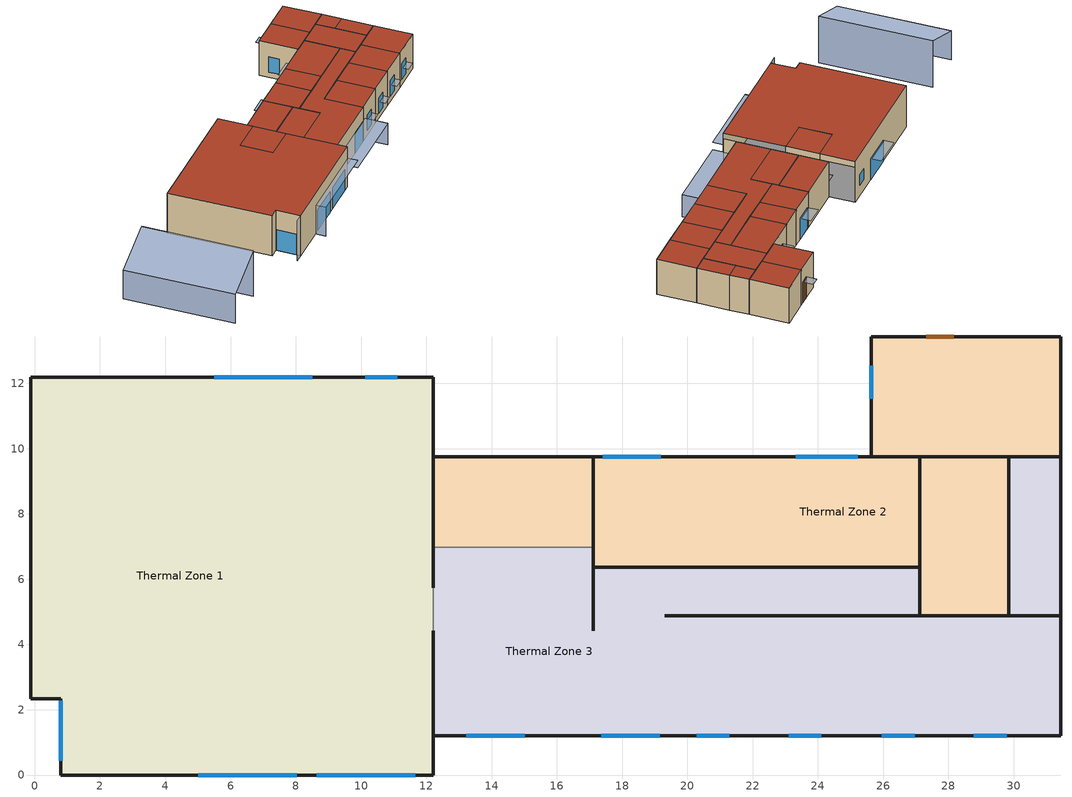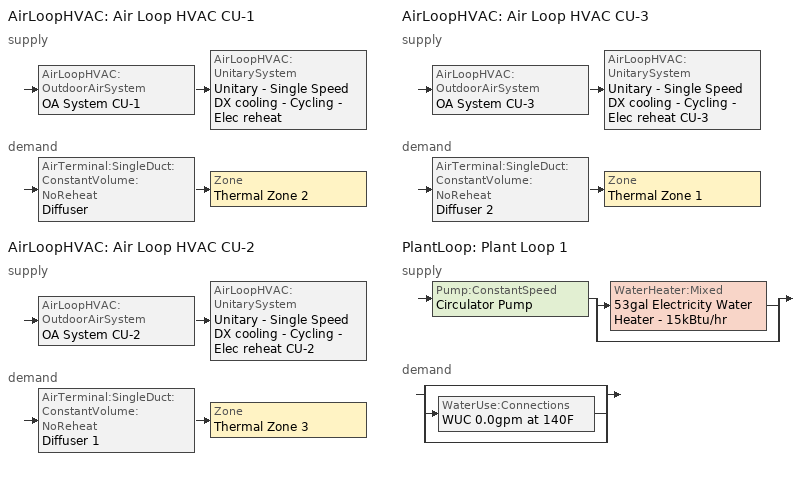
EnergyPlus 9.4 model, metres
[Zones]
Thermal Zone 1
 floor ground (Typical Insulated Carpeted 8in Slab Floor): 12.22,8.91 12.22,5.75 9.06,5.75 9.06,8.91 z0; 12.22,12.19 12.22,8.91 9.05,8.91 9.05,5.75 12.22,5.75 12.22,0 0.79,0 0.79,2.34 -0.12,2.34 -0.12,12.19 z0
 wall outside (Typical Insulated Exterior Mass Wall): 12.22,12.19 -0.12,12.19 -0.12,2.34 0.79,2.34 0.79,0 12.22,0 z0:4.27; 12.22,8.91 12.22,12.19 z3.66:4.27; 12.22,0 12.22,4.42 z0:3.66
 wall outside (Interior Wall): 12.22,5.75 12.22,6.98 12.22,8.91 12.22,9.75 z0:3.66; 12.22,5.75 12.22,8.91 z3.66:4.27
 wall to Thermal Zone 3 (Interior Wall): 12.22,4.42 12.22,5.75 z0:3.66
 window (Exterior Window Alumni Center): 8.5,12.19 5.51,12.19 / 5,0 8.03,0 / 8.65,0 11.67,0 / 0.79,2.27 0.79,0.43 z0:2.18; 11.1,12.19 10.13,12.19 z1.09:2.18
 roof outside (Typical IEAD Roof - Highly Reflective R-25.64 79): 12.22,0 12.22,5.75 9.05,5.75 9.05,8.91 12.22,8.91 12.22,12.19 -0.12,12.19 -0.12,2.34 0.79,2.34 0.79,0 z4.27; 12.22,5.75 12.22,8.91 9.06,8.91 9.06,5.75 z4.27
Thermal Zone 2
 floor ground (Typical Insulated Carpeted 8in Slab Floor): 28.47,13.42 28.47,9.75 25.63,9.75 25.63,13.42 z0; 31.45,13.42 31.45,9.75 28.47,9.75 28.47,13.42 z0; 17.12,9.75 17.12,6.98 12.22,6.98 12.22,9.75 z0; 20.1,9.75 20.1,6.37 17.12,6.37 17.12,9.75 z0; 22.44,9.75 22.44,6.37 20.1,6.37 20.1,9.75 z0; 27.13,9.75 27.13,6.37 22.44,6.37 22.44,9.75 z0; 29.86,9.75 29.86,4.88 27.13,4.88 27.13,9.75 z0
 wall outside (Typical Insulated Exterior Mass Wall): 17.12,6.98 17.12,9.75 12.22,9.75 12.22,6.98 / 28.47,13.42 25.63,13.42 25.63,9.75 28.47,9.75 31.45,9.75 31.45,13.42 28.47,13.42 / 17.12,6.37 20.1,6.37 22.44,6.37 27.13,6.37 27.13,9.75 22.44,9.75 20.1,9.75 17.12,9.75 17.12,6.37 / 29.86,9.75 27.13,9.75 27.13,4.88 29.86,4.88 29.86,9.75 z0:3.66
 wall to Thermal Zone 3 (Interior Wall): 12.22,6.98 17.12,6.98 z0:3.66
 window (Exterior Window Alumni Center): 25.63,12.54 25.63,11.53 z0.56:2.18; 19.18,9.75 17.41,9.75 / 25.23,9.75 23.32,9.75 z0:2.18
 door (Typical Insulated Metal Door R-1.43 100): 28.17,13.42 27.32,13.42 z0:2.18
 roof outside (Typical IEAD Roof - Highly Reflective R-25.64 79): 28.47,9.75 28.47,13.42 25.63,13.42 25.63,9.75 z3.66; 31.45,9.75 31.45,13.42 28.47,13.42 28.47,9.75 z3.66; 17.12,6.98 17.12,9.75 12.22,9.75 12.22,6.98 z3.66; 20.1,6.37 20.1,9.75 17.12,9.75 17.12,6.37 z3.66; 22.44,6.37 22.44,9.75 20.1,9.75 20.1,6.37 z3.66; 27.13,6.37 27.13,9.75 22.44,9.75 22.44,6.37 z3.66; 29.86,4.88 29.86,9.75 27.13,9.75 27.13,4.88 z3.66
Thermal Zone 3
 floor ground (Typical Insulated Carpeted 8in Slab Floor): 17.12,6.98 17.12,4.42 12.22,4.42 12.22,6.98 z0; 27.13,6.37 27.13,4.88 19.31,4.88 19.31,1.21 12.22,1.21 12.22,4.42 17.12,4.42 17.12,6.37 z0; 22.33,4.88 22.33,1.21 19.31,1.21 19.31,4.88 z0; 25.27,4.88 25.27,1.21 22.33,1.21 22.33,4.88 z0; 28.27,4.88 28.27,1.21 25.27,1.21 25.27,4.88 z0; 31.45,4.88 31.45,1.21 28.27,1.21 28.27,4.88 z0; 31.45,7.89 31.45,4.88 29.86,4.88 29.86,7.89 z0; 31.45,9.75 31.45,7.89 29.86,7.89 29.86,9.75 z0
 wall outside (Typical Insulated Exterior Mass Wall): 12.22,4.42 12.22,1.21 19.31,1.21 22.33,1.21 25.27,1.21 28.27,1.21 31.45,1.21 31.45,4.88 28.27,4.88 25.27,4.88 22.33,4.88 19.31,4.88 27.13,4.88 27.13,6.37 17.12,6.37 17.12,4.42 / 29.86,4.88 31.45,4.88 31.45,7.89 31.45,9.75 29.86,9.75 29.86,7.89 29.86,4.88 z0:3.66
 wall adiabatic (Interior Wall): 17.12,4.42 17.12,6.98 z0:3.66
 window (Exterior Window Alumni Center): 17.37,1.21 19.15,1.21 / 13.23,1.21 15.01,1.21 z0:2.18; 20.28,1.21 21.29,1.21 / 23.1,1.21 24.11,1.21 / 25.97,1.21 26.98,1.21 z0.56:2.18; 28.79,1.21 29.8,1.21 z0.55:2.18
 roof outside (Typical IEAD Roof - Highly Reflective R-25.64 79): 17.12,4.42 17.12,6.98 12.22,6.98 12.22,4.42 z3.66; 19.31,1.21 19.31,4.88 27.13,4.88 27.13,6.37 17.12,6.37 17.12,4.42 12.22,4.42 12.22,1.21 z3.66; 22.33,1.21 22.33,4.88 19.31,4.88 19.31,1.21 z3.66; 25.27,1.21 25.27,4.88 22.33,4.88 22.33,1.21 z3.66; 28.27,1.21 28.27,4.88 25.27,4.88 25.27,1.21 z3.66; 31.45,1.21 31.45,4.88 28.27,4.88 28.27,1.21 z3.66; 31.45,4.88 31.45,7.89 29.86,7.89 29.86,4.88 z3.66; 31.45,7.89 31.45,9.75 29.86,9.75 29.86,7.89 z3.66
shading: -6.57,1.64 -6.57,12.16 z0:4.86; -11.05,12.16 -11.05,1.64 z0:3.05; 4.41,0 4.41,-0.98 z0:3.06; 19.61,-0.98 19.61,1.21 z0:2.3; -0.04,0 0.79,0 / 0.79,0 0.79,0.21 z0:4.27; -6.57,12.16,4.86 -11.05,12.16,3.05 -11.05,1.64,3.05 -6.57,1.64,4.86; 12.22,-0.98 12.22,0 4.41,0 4.41,-0.98 z3.06; 26.98,0.6 26.98,1.21 25.97,1.21 25.97,0.6 z1.78; 29.8,0.6 29.8,1.21 28.79,1.21 28.79,0.6 z1.78; 19.61,-0.98 19.61,1.21 12.22,1.21 12.22,-0.98 z2.3; 19.18,9.75 19.18,10.73 17.41,10.73 17.41,9.75 z2.18; 25.23,9.75 25.23,10.73 23.32,10.73 23.32,9.75 z2.18; 28.17,13.42 28.17,14.4 27.32,14.4 27.32,13.42 z2.18; 8.5,12.19 8.5,13.17 5.51,13.17 5.51,12.19 z2.18; 21.29,0.6 21.29,1.21 20.28,1.21 20.28,0.6 z1.78; 24.11,0.6 24.11,1.21 23.1,1.21 23.1,0.6 z1.78
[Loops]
AirLoopHVAC 'Air Loop HVAC CU-1'
 supply: AirLoopHVAC:OutdoorAirSystem 'OA System CU-1' > AirLoopHVAC:UnitarySystem 'Unitary - Single Speed DX cooling - Cycling - Elec reheat'
 demand: AirTerminal:SingleDuct:ConstantVolume:NoReheat 'Diffuser' > Zone 'Thermal Zone 2'
AirLoopHVAC 'Air Loop HVAC CU-2'
 supply: AirLoopHVAC:OutdoorAirSystem 'OA System CU-2' > AirLoopHVAC:UnitarySystem 'Unitary - Single Speed DX cooling - Cycling - Elec reheat CU-2'
 demand: AirTerminal:SingleDuct:ConstantVolume:NoReheat 'Diffuser 1' > Zone 'Thermal Zone 3'
AirLoopHVAC 'Air Loop HVAC CU-3'
 supply: AirLoopHVAC:OutdoorAirSystem 'OA System CU-3' > AirLoopHVAC:UnitarySystem 'Unitary - Single Speed DX cooling - Cycling - Elec reheat CU-3'
 demand: AirTerminal:SingleDuct:ConstantVolume:NoReheat 'Diffuser 2' > Zone 'Thermal Zone 1'
PlantLoop 'Plant Loop 1'
 supply: Pump:ConstantSpeed 'Circulator Pump' > split
  | WaterHeater:Mixed '53gal Electricity Water Heater - 15kBtu/hr'
  | bypass
 demand: split
  | bypass
  | WaterUse:Connections 'WUC 0.0gpm at 140F'
  | bypass
[Building]
Alumni Center: North Axis {deg}=270
[Site:Location]
Melbourne Rgnl AP: Latitude {deg}=28.1; Longitude {deg}=-80.65; Time Zone {hr}=-5; Elevation {m}=11
[SizingPeriod:DesignDay] Day of Month=21; Dry-Bulb Temperature Range Modifier Type=DefaultMultipliers; Humidity Condition Type=Wetbulb; Barometric Pressure {Pa}=101193; Rain Indicator=No; Snow Indicator=No; Daylight Saving Time Indicator=No
Name | Month | Day Type | Maximum Dry-Bulb Temperature {C} | Daily Dry-Bulb Temperature Range {deltaC} | Wetbulb or DewPoint at Maximum Dry-Bulb {C} | Wind Speed {m/s} | Wind Direction {deg} | Solar Model Indicator | ASHRAE Clear Sky Optical Depth for Beam Irradiance (taub) | ASHRAE Clear Sky Optical Depth for Diffuse Irradiance (taud) | Sky Clearness
Melbourne Rgnl AP Ann Clg .4% Condns DB=>MWB | 8 | SummerDesignDay | 33.3 | 7.8 | 25.3 | 4.9 | 240 | ASHRAETau | 0.461 | 2.325
Melbourne Rgnl AP Ann Htg 99% Condns DB | 1 | WinterDesignDay | 6.1 | 0 | 6.1 | 3.6 | 310 | ASHRAEClearSky |  |  | 0
[Material]
Name | Roughness | Thickness {m} | Conductivity {W/m-K} | Density {kg/m3} | Specific Heat {J/kg-K} | Thermal Absorptance | Solar Absorptance | Visible Absorptance
1/2IN Gypsum | Smooth | 0.0127 | 0.16 | 784.9 | 830 | 0.9 | 0.4 | 0.4
1IN Stucco 1 | Smooth | 0.0253 | 0.6918 | 1858 | 837 | 0.9 | 0.7 | 0.92
8 in. Normalweight Concrete Floor | MediumRough | 0.2032 | 2.31 | 2322 | 832 | 0.9 | 0.7 | 0.7
8IN CONCRETE HW RefBldg | Rough | 0.2032 | 1.311 | 2240 | 836.8 | 0.9 | 0.7 | 0.7
F08 Metal surface; Metal Roof Surface | Smooth | 0.0008 | 45.28 | 7824 | 500 | 0.9 | 0.7 | 0.7
G01 13mm gypsum board | Smooth | 0.0127 | 0.160031 | 800.001 | 1090.73 | 0.9 | 0.7 | 0.5
G01a 19mm gypsum board | MediumSmooth | 0.019 | 0.16 | 800 | 1090 | 0.9 | 0.4 | 0.4
Roof Membrane - Highly Reflective | VeryRough | 0.0095 | 0.16 | 1121.29 | 1460 | 0.75 | 0.45 | 0.7
[Material:NoMass] Roughness=Smooth; Thermal Absorptance=0.9; Solar Absorptance=0.7
Name | Thermal Resistance {m2-K/W} | Visible Absorptance
Typical Carpet Pad | 0.21648 | 0.8
Typical Insulation R-0.58 100 | 0.101875 | 0.7
Typical Insulation R-19.72 2 | 3.4722 | 0.7
Typical Insulation R-24.52 79 | 4.31889 | 0.7
[Material:AirGap]
F04 Wall air space resistance: Thermal Resistance {m2-K/W}=0.15
[WindowMaterial:SimpleGlazingSystem]
Alumni Center Glazing: U-Factor {W/m2-K}=1.22; Solar Heat Gain Coefficient=0.4
[Construction]
Exterior Window Alumni Center: Alumni Center Glazing
Interior Wall: G01a 19mm gypsum board, F04 Wall air space resistance, G01a 19mm gypsum board
Typical IEAD Roof - Highly Reflective R-25.64 79: Roof Membrane - Highly Reflective, Typical Insulation R-24.52 79, Metal Roof Surface
Typical Insulated Carpeted 8in Slab Floor: 8 in. Normalweight Concrete Floor, Typical Carpet Pad
Typical Insulated Exterior Mass Wall: 1IN Stucco 1, 8IN CONCRETE HW RefBldg, Typical Insulation R-19.72 2, 1/2IN Gypsum
Typical Insulated Metal Door R-1.43 100: F08 Metal surface, Typical Insulation R-0.58 100
Typical Interior Wall: G01 13mm gypsum board, G01 13mm gypsum board
[Zone] Multiplier=1; Part of Total Floor Area=Yes
Thermal Zone 1; Thermal Zone 2; Thermal Zone 3
[InternalMass]
Name | Construction | Zone or ZoneList | Surface Area {m2}
Merged Surface 13 - Surface 5 | Interior Wall | Thermal Zone 1 | 13.4851
Merged Surface 3 - Surface 7; Merged Surface 6 - Surface 8 | Interior Wall | Thermal Zone 1 | 13.5021
Merged Surface 103 - Surface 110 | Typical Interior Wall | Thermal Zone 2 | 13.4245
Merged Surface 67 - Surface 72; Merged Surface 75 - Surface 80 | Typical Interior Wall | Thermal Zone 2 | 12.3717
Merged Surface 25 - Surface 32 | Interior Wall | Thermal Zone 3 | 17.9154
Merged Surface 33 - Surface 42; Merged Surface 43 - Surface 51; Merged Surface 48 - Surface 55; Merged Surface 54 - Surface 62 | Typical Interior Wall | Thermal Zone 3 | 13.4518
Merged Surface 92 - Surface 98 | Typical Interior Wall | Thermal Zone 3 | 5.81864
[People] Number of People Calculation Method=People; Fraction Radiant=0.3; Activity Level Schedule=Office Activity
Name | Zone or ZoneList | Number of People Schedule | Number of People
People 28 | Thermal Zone 1 | Office Misc Occ | 1
People 29 | Thermal Zone 1 | Office Misc Occ | 25
People 30 | Thermal Zone 1 | Office Misc Occ 3 | 1
People 13 | Thermal Zone 2 | Office Misc Occ 1 | 1
People 14 | Thermal Zone 2 | Office Work Occ | 3
People 15; People 17 | Thermal Zone 2 | Office Work Occ | 1
People 16 | Thermal Zone 2 | Office Bldg Equip | 1
People 18; People 19 | Thermal Zone 2 | Office Misc Occ | 0
People 20; People 21 | Thermal Zone 3 | Office Work Occ | 4
People 22; People 23; People 24; People 25 | Thermal Zone 3 | Office Work Occ | 2
People 26 | Thermal Zone 3 | Office Misc Occ 3 | 1
People 27 | Thermal Zone 3 | Office Misc Occ | 0
[Lights] Design Level Calculation Method=LightingLevel; Fraction Replaceable=1
Name | Zone or ZoneList | Schedule | Lighting Level {W}
Lights 27 | Thermal Zone 1 | Office Bldg Light Conf 3 Hours a Week | 996
Lights 28 | Thermal Zone 1 | Office Bldg Light Storage | 96
Lights 12 | Thermal Zone 2 | Office Bldg Light Mech-Elect | 96
Lights 13 | Thermal Zone 2 | Office Bldg Light Corr | 192
Lights 14 | Thermal Zone 2 | Office Bldg Light | 67.8
Lights 15 | Thermal Zone 2 | Office Bldg Light Mech-Elect | 66
Lights 16 | Thermal Zone 2 | Office Bldg Light | 99
Lights 17 | Thermal Zone 2 | Office Bldg Light Restroom | 92.0095
Lights 18 | Thermal Zone 2 | Office Bldg Light Restroom | 74.0387
Lights 19; Lights 20 | Thermal Zone 3 | Office Bldg Light Corr | 213.2
Lights 21; Lights 22; Lights 23; Lights 24 | Thermal Zone 3 | Office Bldg Light | 96
Lights 25 | Thermal Zone 3 | Office Bldg Light Storage | 66
Lights 26 | Thermal Zone 3 | Office Bldg Light Restroom | 85.1288
[ElectricEquipment] Design Level Calculation Method=EquipmentLevel
Name | Zone or ZoneList | Schedule | Design Level {W}
Electric Equipment 27 | Thermal Zone 1 | Office Bldg Equip Conf 3 Hours a Week 1 | 550.994
Electric Equipment 28 | Thermal Zone 1 | Office Bldg Equip | 17.221
Electric Equipment 12 | Thermal Zone 2 | Office Bldg Equip | 30.3138
Electric Equipment 13 | Thermal Zone 2 | Office Bldg Equip | 22.8982
Electric Equipment 14 | Thermal Zone 2 | Office Bldg Equip | 69.3899
Electric Equipment 15 | Thermal Zone 2 | Office Bldg Equip | 23.0225
Electric Equipment 16 | Thermal Zone 2 | Office Bldg Equip | 63.158
Electric Equipment 17 | Thermal Zone 2 | Office Bldg Equip | 10.2233
Electric Equipment 18 | Thermal Zone 2 | Office Bldg Equip | 8.22652
Electric Equipment 19 | Thermal Zone 3 | Office Bldg Equip | 29.1624
Electric Equipment 20 | Thermal Zone 3 | Office Bldg Equip | 2.23707
Electric Equipment 21 | Thermal Zone 3 | Office Bldg Equip | 76.3888
Electric Equipment 22 | Thermal Zone 3 | Office Bldg Equip | 74.6046
Electric Equipment 23 | Thermal Zone 3 | Office Bldg Equip | 75.79
Electric Equipment 24 | Thermal Zone 3 | Office Bldg Equip | 80.6103
Electric Equipment 25 | Thermal Zone 3 | Office Bldg Equip | 8.22755
Electric Equipment 26 | Thermal Zone 3 | Office Bldg Equip | 9.45876
[ZoneInfiltration:DesignFlowRate] Schedule=Office Infil Quarter On; Design Flow Rate Calculation Method=Flow/Zone
Name | Zone or ZoneList | Design Flow Rate {m3/s}
189.1-2009 - Office - Conference - CZ1-3 Infiltration 1 | Thermal Zone 1 | 0.0995708
189.1-2009 - Office - Storage - CZ1-3 Infiltration 3 | Thermal Zone 1 | 0.00709837
189.1-2009 - Office - ClosedOffice - CZ1-3 Infiltration 3 | Thermal Zone 2 | 0.0133685
189.1-2009 - Office - ClosedOffice - CZ1-3 Infiltration 4 | Thermal Zone 2 | 0.0188993
189.1-2009 - Office - Corridor - CZ1-3 Infiltration 2 | Thermal Zone 2 | 0.0208227
189.1-2009 - Office - Elec/MechRoom - CZ1-3 Infiltration 2 | Thermal Zone 2 | 0.0134941
189.1-2009 - Office - Elec/MechRoom - CZ1-3 Infiltration 3 | Thermal Zone 2 | 0.00757279
189.1-2009 - Office - Restroom - CZ1-3 Infiltration 1 | Thermal Zone 2 | 0.0156411
189.1-2009 - Office - Restroom - CZ1-3 Infiltration 2 | Thermal Zone 2 | 0.0139352
189.1-2009 - Office - ClosedOffice - CZ1-3 Infiltration 5 | Thermal Zone 3 | 0.0100182
189.1-2009 - Office - ClosedOffice - CZ1-3 Infiltration 6 | Thermal Zone 3 | 0.00978421
189.1-2009 - Office - ClosedOffice - CZ1-3 Infiltration 7 | Thermal Zone 3 | 0.00993969
189.1-2009 - Office - ClosedOffice - CZ1-3 Infiltration 8 | Thermal Zone 3 | 0.0146378
189.1-2009 - Office - Corridor - CZ1-3 Infiltration 3 | Thermal Zone 3 | 0.0465966
189.1-2009 - Office - Corridor - CZ1-3 Infiltration 4 | Thermal Zone 3 | 0.00678276
189.1-2009 - Office - Restroom - CZ1-3 Infiltration 3 | Thermal Zone 3 | 0.00379443
189.1-2009 - Office - Storage - CZ1-3 Infiltration 2 | Thermal Zone 3 | 0.00984263
[DesignSpecification:OutdoorAir] Outdoor Air Method=Sum; Outdoor Air Flow per Zone {m3/s}=0; Outdoor Air Flow Air Changes per Hour {1/hr}=0
Name | Outdoor Air Flow per Person {m3/s-person} | Outdoor Air Flow per Zone Floor Area {m3/s-m2}
Design Specification Outdoor Air 3 | 0.00933289 | 1.71207e-05
Design Specification Outdoor Air 1 | 0.00539369 | 0.00149627
Design Specification Outdoor Air 2 | 0.00444186 | 0.000704649
[Sizing:Zone] Zone Cooling Design Supply Air Temperature Input Method=SupplyAirTemperature; Zone Cooling Design Supply Air Temperature {C}=14; Zone Cooling Design Supply Air Temperature Difference {deltaC}=11.11; Zone Heating Design Supply Air Temperature Input Method=SupplyAirTemperature; Zone Heating Design Supply Air Temperature {C}=40; Zone Heating Design Supply Air Temperature Difference {deltaC}=11.11; Zone Cooling Design Supply Air Humidity Ratio {kgWater/kgDryAir}=0.0085; Zone Heating Design Supply Air Humidity Ratio {kgWater/kgDryAir}=0.008; Cooling Design Air Flow Method=DesignDay; Cooling Design Air Flow Rate {m3/s}=0; Cooling Minimum Air Flow per Zone Floor Area {m3/s-m2}=0.000762; Cooling Minimum Air Flow {m3/s}=0; Cooling Minimum Air Flow Fraction=0; Heating Design Air Flow Method=DesignDay; Heating Design Air Flow Rate {m3/s}=0; Heating Maximum Air Flow per Zone Floor Area {m3/s-m2}=0.002032; Heating Maximum Air Flow {m3/s}=0.141576; Heating Maximum Air Flow Fraction=0.3; Account for Dedicated Outdoor Air System=Yes; Dedicated Outdoor Air System Control Strategy=NeutralSupplyAir; Dedicated Outdoor Air Low Setpoint Temperature for Design {C}=Autosize; Dedicated Outdoor Air High Setpoint Temperature for Design {C}=Autosize
Name | Design Specification Outdoor Air Object
Thermal Zone 1 | Design Specification Outdoor Air 3
Thermal Zone 2 | Design Specification Outdoor Air 1
Thermal Zone 3 | Design Specification Outdoor Air 2
[Sizing:System] Type of Load to Size On=Sensible; Design Outdoor Air Flow Rate {m3/s}=Autosize; Preheat Design Temperature {C}=7; Preheat Design Humidity Ratio {kgWater/kgDryAir}=0.008; Precool Design Temperature {C}=12.8; Precool Design Humidity Ratio {kgWater/kgDryAir}=0.008; Central Cooling Design Supply Air Temperature {C}=12.8; Central Heating Design Supply Air Temperature {C}=16.7; Type of Zone Sum to Use=NonCoincident; 100% Outdoor Air in Cooling=Yes; 100% Outdoor Air in Heating=Yes; Central Cooling Design Supply Air Humidity Ratio {kgWater/kgDryAir}=0.0085; Central Heating Design Supply Air Humidity Ratio {kgWater/kgDryAir}=0.008; Cooling Supply Air Flow Rate Method=DesignDay; Cooling Supply Air Flow Rate Per Floor Area {m3/s-m2}=0.00996765; Cooling Fraction of Autosized Cooling Supply Air Flow Rate=1; Cooling Supply Air Flow Rate Per Unit Cooling Capacity {m3/s-W}=3.94755e-05; Heating Supply Air Flow Rate Method=DesignDay; Heating Supply Air Flow Rate {m3/s}=0; Heating Supply Air Flow Rate Per Floor Area {m3/s-m2}=0.00996765; Heating Fraction of Autosized Heating Supply Air Flow Rate=1; Heating Fraction of Autosized Cooling Supply Air Flow Rate=1; Heating Supply Air Flow Rate Per Unit Heating Capacity {m3/s-W}=3.15882e-05; System Outdoor Air Method=ZoneSum; Zone Maximum Outdoor Air Fraction=1; Cooling Design Capacity Method=CoolingDesignCapacity; Cooling Design Capacity {W}=autosize; Cooling Design Capacity Per Floor Area {W/m2}=234.7; Fraction of Autosized Cooling Design Capacity=1; Heating Design Capacity Method=HeatingDesignCapacity; Heating Design Capacity {W}=Autosize; Heating Design Capacity Per Floor Area {W/m2}=157; Fraction of Autosized Heating Design Capacity=1; Central Cooling Capacity Control Method=OnOff
Name | Central Heating Maximum System Air Flow Ratio | Cooling Supply Air Flow Rate {m3/s}
Air Loop HVAC CU-1 | Autosize | 0
Air Loop HVAC CU-2 | Autosize | 0.464868
Air Loop HVAC CU-3 | autosize | 0
[Sizing:Plant]
Plant Loop 1: Loop Type=Heating; Design Loop Exit Temperature {C}=60; Loop Design Temperature Difference {deltaC}=5; Sizing Option=NonCoincident; Zone Timesteps in Averaging Window=1; Coincident Sizing Factor Mode=None
[ZoneControl:Thermostat] Temperature Difference Between Cutout And Setpoint {deltaC}=0
Name | Zone or ZoneList | Control Type Schedule | Control 1
Thermal Zone 1 Thermostat | Thermal Zone 1 | Thermal Zone 1 Thermostat Schedule | Thermostat Setpoint Dual Setpoint 1
Thermal Zone 2 Thermostat | Thermal Zone 2 | Thermal Zone 2 Thermostat Schedule | Thermostat Setpoint Dual Setpoint 2
Thermal Zone 3 Thermostat | Thermal Zone 3 | Thermal Zone 3 Thermostat Schedule | Thermostat Setpoint Dual Setpoint 3
[ThermostatSetpoint:SingleCooling]
Name | Setpoint Temperature Schedule
Thermostat Setpoint Dual Setpoint 1 | OfficeSmall CLGSETP_SCH_NO_OPTIMUM
Thermostat Setpoint Dual Setpoint 2 | OfficeSmall CLGSETP_SCH_NO_OPTIMUM 1
Thermostat Setpoint Dual Setpoint 3 | OfficeSmall CLGSETP_SCH_NO_OPTIMUM 2
[AirTerminal:SingleDuct:ConstantVolume:NoReheat] Availability Schedule=Always On Discrete hvac_library; Maximum Air Flow Rate {m3/s}=AutoSize
Diffuser 2; Diffuser; Diffuser 1
[Zone equipment]
Thermal Zone 1: Diffuser 2
Thermal Zone 2: Diffuser
Thermal Zone 3: Diffuser 1
[Fan:OnOff] Availability Schedule=Always On Discrete hvac_library; Fan Total Efficiency=0.9; Pressure Rise {Pa}=300; Motor Efficiency=0.9; Motor In Airstream Fraction=1; Fan Power Ratio Function of Speed Ratio Curve=Fan On Off Power Curve 3; Fan Efficiency Ratio Function of Speed Ratio Curve=Fan On Off Efficiency Curve 5
Name | Maximum Flow Rate {m3/s}
Fan On Off 8 | autosize
Fan On Off 9; Fan On Off 10 | Autosize
[Coil:Cooling:DX:SingleSpeed] Availability Schedule=Always On Discrete hvac_library; Gross Rated Sensible Heat Ratio=Autosize; Rated Evaporator Fan Power Per Volume Flow Rate {W/(m3/s)}=773.3; Total Cooling Capacity Function of Temperature Curve=Curve Biquadratic 19; Total Cooling Capacity Function of Flow Fraction Curve=Curve Quadratic 9; Energy Input Ratio Function of Temperature Curve=Curve Biquadratic 11; Energy Input Ratio Function of Flow Fraction Curve=Curve Quadratic 8; Part Load Fraction Correlation Curve=Curve Quadratic 18; Minimum Outdoor Dry-Bulb Temperature for Compressor Operation {C}=-25; Condenser Type=AirCooled; Evaporative Condenser Effectiveness=0; Evaporative Condenser Air Flow Rate {m3/s}=Autosize; Evaporative Condenser Pump Rated Power Consumption {W}=Autosize; Crankcase Heater Capacity {W}=0; Maximum Outdoor Dry-Bulb Temperature for Crankcase Heater Operation {C}=0; Basin Heater Capacity {W/K}=0; Basin Heater Setpoint Temperature {C}=10
Name | Gross Rated Total Cooling Capacity {W} | Gross Rated Cooling COP {W/W} | Rated Air Flow Rate {m3/s}
1 Spd DX Clg Coil 7 | 10550.6 | 3.9 | 0.58
1 Spd DX Clg Coil 8 | 8792.13 | 4.4 | 0.49
1 Spd DX Clg Coil 9 | 14067.4 | 3.7 | 0.66
[Coil:Heating:Electric] Availability Schedule=Always On Discrete hvac_library; Efficiency=1
Name | Nominal Capacity {W}
Elec Htg Coil 15 CU-1; Elec Htg Coil 15 | 5759.99
Elec Htg Coil 16 | 7199.99
[AirLoopHVAC:UnitarySystem] Control Type=Load; Dehumidification Control Type=None; Availability Schedule=Small Office Bldg Occ; Fan Placement=BlowThrough; Supply Air Fan Operating Mode Schedule=OfficeSmall CLGSETP_SCH_NO_OPTIMUM; Use DOAS DX Cooling Coil=Yes; Minimum Supply Air Temperature {C}=2; Latent Load Control=SensibleOnlyLoadControl; Cooling Supply Air Flow Rate Method=SupplyAirFlowRate; Cooling Supply Air Flow Rate {m3/s}=autosize; Heating Supply Air Flow Rate Method=SupplyAirFlowRate; No Load Supply Air Flow Rate Method=SupplyAirFlowRate; No Load Supply Air Flow Rate {m3/s}=Autosize; Maximum Supply Air Temperature {C}=80; Maximum Cycling Rate {cycles/hr}=2.5; Heat Pump Time Constant {s}=60; Fraction of On-Cycle Power Use=0.01; Heat Pump Fan Delay Time {s}=60; Ancillary On-Cycle Electric Power {W}=0; Ancillary Off-Cycle Electric Power {W}=0
Name | Controlling Zone or Thermostat Location | Supply Fan | Heating Coil | Cooling Coil | Supplemental Heating Coil | Heating Supply Air Flow Rate {m3/s}
Unitary - Single Speed DX cooling - Cycling - Elec reheat | Thermal Zone 2 | Fan On Off 8 | Elec Htg Coil 15 CU-1 | 1 Spd DX Clg Coil 7 | Elec Htg Coil 15 CU-1 | autosize
Unitary - Single Speed DX cooling - Cycling - Elec reheat CU-2 | Thermal Zone 3 | Fan On Off 9 | Elec Htg Coil 15 | 1 Spd DX Clg Coil 8 | Elec Htg Coil 15 | Autosize
Unitary - Single Speed DX cooling - Cycling - Elec reheat CU-3 | Thermal Zone 1 | Fan On Off 10 | Elec Htg Coil 16 | 1 Spd DX Clg Coil 9 | Elec Htg Coil 16 | Autosize
[Controller:OutdoorAir] Economizer Control Type=NoEconomizer; Economizer Control Action Type=ModulateFlow; Economizer Maximum Limit Dry-Bulb Temperature {C}=28; Economizer Maximum Limit Enthalpy {J/kg}=64000; Economizer Minimum Limit Dry-Bulb Temperature {C}=-100; Lockout Type=NoLockout; Minimum Limit Type=FixedMinimum; High Humidity Control=No; Control High Indoor Humidity Based on Outdoor Humidity Ratio=Yes; Heat Recovery Bypass Control Type=BypassWhenOAFlowGreaterThanMinimum
Name | Minimum Outdoor Air Flow Rate {m3/s} | Maximum Outdoor Air Flow Rate {m3/s} | Mechanical Ventilation Controller
Outdoor Air Controller | 0.0165182 | 0.044835 | Controller Mechanical Ventilation 1
Outdoor Air Controller 1 | 0.0141584 | 0.0495545 | Controller Mechanical Ventilation 2
Outdoor Air Controller 2 | 0.044835 | 0.0849505 | Controller Mechanical Ventilation 3
[Controller:MechanicalVentilation] Availability Schedule=Always On Discrete hvac_library; Demand Controlled Ventilation=No; System Outdoor Air Method=ZoneSum
Name | Zone or ZoneList 1 | Design Specification Outdoor Air Object Name 1
Controller Mechanical Ventilation 3 | Thermal Zone 1 | Design Specification Outdoor Air 3
Controller Mechanical Ventilation 1 | Thermal Zone 2 | Design Specification Outdoor Air 1
Controller Mechanical Ventilation 2 | Thermal Zone 3 | Design Specification Outdoor Air 2
[AirLoopHVAC] Design Return Air Flow Fraction of Supply Air Flow=1
Name | Design Supply Air Flow Rate {m3/s}
Air Loop HVAC CU-1 | 0.578136
Air Loop HVAC CU-2 | 0.464868
Air Loop HVAC CU-3 | 0.764555
[Pump:ConstantSpeed]
Circulator Pump: Design Flow Rate {m3/s}=Autosize; Design Pump Head {Pa}=18.2888; Design Power Consumption {W}=Autosize; Motor Efficiency=0.9; Fraction of Motor Inefficiencies to Fluid Stream=0; Pump Control Type=Intermittent; Design Power Sizing Method=PowerPerFlowPerPressure; Design Electric Power per Unit Flow Rate {W/(m3/s)}=348701.1; Design Shaft Power per Unit Flow Rate per Unit Head {W/((m3/s)-Pa)}=1.28205
[WaterHeater:Mixed]
53gal Electricity Water Heater - 15kBtu/hr: Tank Volume {m3}=0.2; Setpoint Temperature Schedule=Service Water Loop Temp - 140F; Deadband Temperature Difference {deltaC}=2; Maximum Temperature Limit {C}=60; Heater Control Type=Cycle; Heater Maximum Capacity {W}=4500; Heater Ignition Minimum Flow Rate {m3/s}=0; Heater Ignition Delay {s}=0; Heater Fuel Type=Electricity; Heater Thermal Efficiency=0.98; Off Cycle Parasitic Fuel Consumption Rate {W}=0; Off Cycle Parasitic Fuel Type=Electricity; Off Cycle Parasitic Heat Fraction to Tank=0.8; On Cycle Parasitic Fuel Consumption Rate {W}=0; On Cycle Parasitic Fuel Type=Electricity; On Cycle Parasitic Heat Fraction to Tank=0; Ambient Temperature Indicator=Schedule; Ambient Temperature Schedule=Water Heater Ambient Temp Schedule - 71.6f; Off Cycle Loss Coefficient to Ambient Temperature {W/K}=1.053; Off Cycle Loss Fraction to Zone=1; On Cycle Loss Coefficient to Ambient Temperature {W/K}=1.053; On Cycle Loss Fraction to Zone=1; Use Side Effectiveness=1; Source Side Effectiveness=1; Use Side Design Flow Rate {m3/s}=Autosize; Source Side Design Flow Rate {m3/s}=Autosize; Indirect Water Heating Recovery Time {hr}=1.5; Source Side Flow Control Mode=IndirectHeatPrimarySetpoint
[PlantLoop]
Plant Loop 1: Fluid Type=Water; Plant Equipment Operation Scheme=Plant Loop 1 Operation Schemes; Maximum Loop Temperature {C}=60; Minimum Loop Temperature {C}=10; Maximum Loop Flow Rate {m3/s}=Autosize; Minimum Loop Flow Rate {m3/s}=0; Plant Loop Volume {m3}=Autocalculate; Load Distribution Scheme=Optimal; Plant Loop Demand Calculation Scheme=SingleSetpoint
[PlantEquipmentList]
Plant Loop 1 Heating Equipment List: 53gal Electricity Water Heater - 15kBtu/hr
[PlantEquipmentOperation:HeatingLoad]
Plant Loop 1 Heating Operation Scheme: Load Range 1 Lower Limit {W}=0; Load Range 1 Upper Limit {W}=1000000000; Range 1 Equipment List=Plant Loop 1 Heating Equipment List
[PlantEquipmentOperationSchemes]
Plant Loop 1 Operation Schemes: Control Scheme 1=Plant Loop 1 Heating Operation Scheme; Control Scheme 1 Schedule=Always On Discrete
[AvailabilityManager:Scheduled]
Name | Schedule
AVM Scheduled | Always On Discrete hvac_library
Air Loop HVAC CU-1 Availability Manager; OA System CU-1 Availability Manager; Air Loop HVAC CU-2 Availability Manager; OA System CU-2 Availability Manager; Air Loop HVAC CU-3 Availability Manager; OA System CU-3 Availability Manager | Always On Discrete
[SetpointManager:Scheduled]
Service hot water setpoint manager: Control Variable=Temperature; Schedule=Service Water Loop Temp - 140F; Setpoint Node or NodeList=Loop temperature setpoint node
[PhotovoltaicPerformance:Simple]
Photovoltaic Performance Simple 16: Fraction of Surface Area with Active Solar Cells=0.95; Conversion Efficiency Input Mode=Fixed; Value for Cell Efficiency if Fixed=0.18
[Generator:PVWatts]
Generator Photovoltaic 16: PVWatts Version=5; DC System Capacity {W}=9400; Module Type=Standard; Array Type=FixedOpenRack; System Losses=0.14; Array Geometry Type=TiltAzimuth; Tilt Angle {deg}=20; Azimuth Angle {deg}=180; Surface=Shading Surface 11; Ground Coverage Ratio=0.4
[ElectricLoadCenter:Inverter:PVWatts]
Electric Load Center Inverter Simple 1: DC to AC Size Ratio=1.1; Inverter Efficiency=0.96
[ElectricLoadCenter:Generators]
Electric Load Center Distribution 1 Generators: Generator 1=Generator Photovoltaic 16; Generator 1 Rated Electric Power Output {W}=9400
[ElectricLoadCenter:Distribution]
Electric Load Center Distribution 1: Generator List=Electric Load Center Distribution 1 Generators; Generator Operation Scheme Type=Baseload; Electrical Buss Type=DirectCurrentWithInverter; Inverter=Electric Load Center Inverter Simple 1
[WaterUse:Equipment]
Service Water Use 0.0gpm at 140F: Peak Flow Rate {m3/s}=8.76824e-09; Flow Rate Fraction Schedule=Always On Discrete; Target Temperature Schedule=Mixed Water At Faucet Temp - 140F; Sensible Fraction Schedule=Fraction Sensible - 0.2; Latent Fraction Schedule=Fraction Latent - 0.05
[WaterUse:Connections]
WUC 0.0gpm at 140F: Water Use Equipment 1=Service Water Use 0.0gpm at 140F
[UtilityCost:Tariff]
project utility cost: Output Meter=Electricity:Facility; Conversion Factor Choice=kWh; Buy Or Sell=BuyFromUtility
[UtilityCost:Charge:Simple]
Utility Cost Charge Simple=utility cost charge; Tariff=project utility cost; Source Variable=totalEnergy; Category Variable=EnergyCharges; Cost per Unit Value or Variable=0.07
[Schedule:Day:Interval]
Office Bldg Light Rule 1 Day Schedule 6; Office Bldg Light Winter Design Day 6; Office Bldg Light Winter Design Day 4; Office Bldg Light Winter Design Day 3; Office Bldg Light Winter Design Day 2; Office Bldg Light Winter Design Day; Office Bldg Light Winter Design Day 5; Office Bldg Equip Winter Design Day; Office Bldg Light Rule 1 Day Schedule 7; Office Bldg Light Winter Design Day 7; Office Bldg Occ Rule 1 Day Schedule; Office Bldg Occ Rule 1 Day Schedule 1; Office Bldg Occ Rule 1 Day Schedule 2; Office Bldg Occ Rule 1 Day Schedule 4; Office Bldg Occ Winter Design Day; Office Bldg Occ Winter Design Day 1; Office Bldg Occ Winter Design Day 2; Office Bldg Occ Winter Design Day 4; Small Office Bldg Occ Rule 1 Day Schedule; Small Office Bldg Occ Winter Design Day: No, 24:00, 0
Office Bldg Light Default Schedule 6; Office Bldg Light Default Schedule 7: No, 05:00, 0, 07:00, 0, 08:00, 0, 11:00, 1, 18:00, 0, 20:00, 0, 22:00, 0, 23:00, 0, 24:00, 0
Office Bldg Light Summer Design Day 6; Office Bldg Light Summer Design Day 4; Office Bldg Light Summer Design Day 3; Office Bldg Light Summer Design Day 2; Office Bldg Light Summer Design Day; Office Bldg Light Summer Design Day 5; Office Bldg Equip Summer Design Day; Office Bldg Light Summer Design Day 7; Office Infil Quarter On Rule 1 Day Schedule: No, 24:00, 1
Office Bldg Light Rule 1 Day Schedule 4; Office Bldg Light Rule 1 Day Schedule 3; Office Bldg Light Rule 1 Day Schedule 2; Office Bldg Light Rule 1 Day Schedule; Office Bldg Light Rule 1 Day Schedule 5; Fraction Latent - 0.05 Default: No, 24:00, 0.05
Office Bldg Light Default Schedule 4; Office Bldg Light Default Schedule 3: No, 05:00, 0.05, 07:00, 0.1, 08:00, 0.301656, 17:00, 0.301656, 18:00, 0.301656, 20:00, 0.301656, 22:00, 0.3, 23:00, 0.1, 24:00, 0.05
Office Bldg Light Rule 2 Day Schedule 4; Office Bldg Light Rule 2 Day Schedule 3; Office Bldg Light Rule 2 Day Schedule 2; Office Bldg Light Rule 2 Day Schedule; Office Bldg Light Rule 2 Day Schedule 5: No, 06:00, 0.05, 08:00, 0.1, 14:00, 0.5, 17:00, 0.15, 24:00, 0.05
OfficeSmall CLGSETP_SCH_NO_OPTIMUM Default; OfficeSmall CLGSETP_SCH_NO_OPTIMUM Default 1; OfficeSmall CLGSETP_SCH_NO_OPTIMUM Default 2: No, 24:00, 26
OfficeSmall CLGSETP_SCH_NO_OPTIMUM Wkdy Day; OfficeSmall CLGSETP_SCH_NO_OPTIMUM Wkdy Day 1; OfficeSmall CLGSETP_SCH_NO_OPTIMUM Wkdy Day 2: No, 06:00, 29.44, 18:00, 23.89, 24:00, 29.44
OfficeSmall CLGSETP_SCH_NO_OPTIMUM Summer Design Day; OfficeSmall CLGSETP_SCH_NO_OPTIMUM Summer Design Day 1; OfficeSmall CLGSETP_SCH_NO_OPTIMUM Summer Design Day 2: No, 24:00, 23.89
OfficeSmall CLGSETP_SCH_NO_OPTIMUM Winter Design Day; OfficeSmall CLGSETP_SCH_NO_OPTIMUM Winter Design Day 1; OfficeSmall CLGSETP_SCH_NO_OPTIMUM Winter Design Day 2: No, 24:00, 29.44
Office Bldg Light Default Schedule 2; Office Bldg Light Default Schedule 5: No, 05:00, 0.05, 07:00, 0.1, 08:00, 0.3, 17:00, 0.400014, 18:00, 0.400014, 20:00, 0.400014, 22:00, 0.3, 23:00, 0.1, 24:00, 0.05
Office Bldg Light Default Schedule: No, 05:00, 0.05, 07:00, 0.1, 08:00, 0.3, 17:00, 0.9, 18:00, 0.7, 20:00, 0.5, 22:00, 0.3, 23:00, 0.1, 24:00, 0.05
Office Activity Default Schedule; Office Activity Summer Design Day; Office Activity Winter Design Day: No, 24:00, 132
Office Bldg Equip Default Schedule: No, 08:00, 0.4, 12:00, 0.9, 13:00, 0.8, 17:00, 0.9, 18:00, 0.8, 20:00, 0.6, 22:00, 0.5, 24:00, 0.4
Office Bldg Equip Rule 1 Day Schedule: No, 24:00, 0.3
Office Bldg Equip Rule 2 Day Schedule: No, 06:00, 0.3, 08:00, 0.4, 14:00, 0.5, 17:00, 0.35, 24:00, 0.3
Office Bldg Occ Default Schedule: No, 06:00, 0, 07:00, 0.1, 08:00, 0.2, 12:00, 0.85, 13:00, 0.5, 17:00, 0.85, 18:00, 0.7, 20:00, 0.4, 22:00, 0.1, 24:00, 0.05
Office Bldg Occ Default Schedule 1; Office Bldg Occ Default Schedule 2; Office Bldg Occ Default Schedule 4: No, 06:00, 0, 07:00, 0.1, 08:00, 0.2, 20:00, 0.4, 22:00, 0.1, 24:00, 0.05
Office Bldg Occ Rule 2 Day Schedule: No, 06:00, 0, 08:00, 0.1, 14:00, 0.4, 17:00, 0.1, 24:00, 0
Office Bldg Occ Rule 2 Day Schedule 1; Office Bldg Occ Rule 2 Day Schedule 2; Office Bldg Occ Rule 2 Day Schedule 4: No, 06:00, 0, 08:00, 0.1, 14:00, 0.25, 17:00, 0.1, 24:00, 0
Office Bldg Occ Summer Design Day; Office Bldg Occ Summer Design Day 1; Office Bldg Occ Summer Design Day 2; Office Bldg Occ Summer Design Day 4; Small Office Bldg Occ Summer Design Day: No, 06:00, 0, 22:00, 1, 24:00, 0.05
Office Infil Quarter On Default Schedule; Office Infil Quarter On Summer Design Day: No, 06:00, 1, 22:00, 0.25, 24:00, 1
Office Infil Quarter On Rule 2 Day Schedule; Office Infil Quarter On Winter Design Day: No, 06:00, 1, 18:00, 0.25, 24:00, 1
Small Office Bldg Occ Default Schedule: No, 06:00, 0, 07:00, 0.1, 08:00, 0.2, 12:00, 0.95, 13:00, 0.5, 17:00, 0.95, 18:00, 0.3, 20:00, 0.1, 24:00, 0.05
Small Office Bldg Occ Rule 2 Day Schedule: No, 06:00, 0, 08:00, 0.1, 12:00, 0.3, 17:00, 0.1, 24:00, 0
Mixed Water At Faucet Temp - 140F Default; Service Water Loop Temp - 140F Default: No, 24:00, 60
Fraction Sensible - 0.2 Default: No, 24:00, 0.2
Water Heater Ambient Temp Schedule - 71.6f Default: No, 24:00, 22
[Schedule:Week:Daily]
Office Bldg Light Conf 3 Hours a Week Week Rule - Jan1-Dec31: Office Bldg Light Rule 1 Day Schedule 6, Office Bldg Light Rule 1 Day Schedule 6, Office Bldg Light Default Schedule 6, Office Bldg Light Rule 1 Day Schedule 6, Office Bldg Light Rule 1 Day Schedule 6, Office Bldg Light Rule 1 Day Schedule 6, Office Bldg Light Rule 1 Day Schedule 6, Office Bldg Light Default Schedule 6, Office Bldg Light Summer Design Day 6, Office Bldg Light Winter Design Day 6, Office Bldg Light Default Schedule 6, Office Bldg Light Default Schedule 6
Office Bldg Light Storage Week Rule - Jan1-Dec31: Office Bldg Light Rule 1 Day Schedule 4, Office Bldg Light Default Schedule 4, Office Bldg Light Default Schedule 4, Office Bldg Light Default Schedule 4, Office Bldg Light Default Schedule 4, Office Bldg Light Default Schedule 4, Office Bldg Light Rule 2 Day Schedule 4, Office Bldg Light Default Schedule 4, Office Bldg Light Summer Design Day 4, Office Bldg Light Winter Design Day 4, Office Bldg Light Default Schedule 4, Office Bldg Light Default Schedule 4
OfficeSmall CLGSETP_SCH_NO_OPTIMUM Week Rule - Jan1-Dec31: OfficeSmall CLGSETP_SCH_NO_OPTIMUM Default, OfficeSmall CLGSETP_SCH_NO_OPTIMUM Wkdy Day, OfficeSmall CLGSETP_SCH_NO_OPTIMUM Wkdy Day, OfficeSmall CLGSETP_SCH_NO_OPTIMUM Wkdy Day, OfficeSmall CLGSETP_SCH_NO_OPTIMUM Wkdy Day, OfficeSmall CLGSETP_SCH_NO_OPTIMUM Wkdy Day, OfficeSmall CLGSETP_SCH_NO_OPTIMUM Default, OfficeSmall CLGSETP_SCH_NO_OPTIMUM Default, OfficeSmall CLGSETP_SCH_NO_OPTIMUM Summer Design Day, OfficeSmall CLGSETP_SCH_NO_OPTIMUM Winter Design Day, OfficeSmall CLGSETP_SCH_NO_OPTIMUM Default, OfficeSmall CLGSETP_SCH_NO_OPTIMUM Default
Office Bldg Light Mech-Elect Week Rule - Jan1-Dec31: Office Bldg Light Rule 1 Day Schedule 3, Office Bldg Light Default Schedule 3, Office Bldg Light Default Schedule 3, Office Bldg Light Default Schedule 3, Office Bldg Light Default Schedule 3, Office Bldg Light Default Schedule 3, Office Bldg Light Rule 2 Day Schedule 3, Office Bldg Light Default Schedule 3, Office Bldg Light Summer Design Day 3, Office Bldg Light Winter Design Day 3, Office Bldg Light Default Schedule 3, Office Bldg Light Default Schedule 3
Office Bldg Light Corr Week Rule - Jan1-Dec31: Office Bldg Light Rule 1 Day Schedule 2, Office Bldg Light Default Schedule 2, Office Bldg Light Default Schedule 2, Office Bldg Light Default Schedule 2, Office Bldg Light Default Schedule 2, Office Bldg Light Default Schedule 2, Office Bldg Light Rule 2 Day Schedule 2, Office Bldg Light Default Schedule 2, Office Bldg Light Summer Design Day 2, Office Bldg Light Winter Design Day 2, Office Bldg Light Default Schedule 2, Office Bldg Light Default Schedule 2
Office Bldg Light Week Rule - Jan1-Dec31: Office Bldg Light Rule 1 Day Schedule, Office Bldg Light Default Schedule, Office Bldg Light Default Schedule, Office Bldg Light Default Schedule, Office Bldg Light Default Schedule, Office Bldg Light Default Schedule, Office Bldg Light Rule 2 Day Schedule, Office Bldg Light Default Schedule, Office Bldg Light Summer Design Day, Office Bldg Light Winter Design Day, Office Bldg Light Default Schedule, Office Bldg Light Default Schedule
Office Bldg Light Restroom Week Rule - Jan1-Dec31: Office Bldg Light Rule 1 Day Schedule 5, Office Bldg Light Default Schedule 5, Office Bldg Light Default Schedule 5, Office Bldg Light Default Schedule 5, Office Bldg Light Default Schedule 5, Office Bldg Light Default Schedule 5, Office Bldg Light Rule 2 Day Schedule 5, Office Bldg Light Default Schedule 5, Office Bldg Light Summer Design Day 5, Office Bldg Light Winter Design Day 5, Office Bldg Light Default Schedule 5, Office Bldg Light Default Schedule 5
OfficeSmall CLGSETP_SCH_NO_OPTIMUM 1 Week Rule - Jan1-Dec31: OfficeSmall CLGSETP_SCH_NO_OPTIMUM Default 1, OfficeSmall CLGSETP_SCH_NO_OPTIMUM Wkdy Day 1, OfficeSmall CLGSETP_SCH_NO_OPTIMUM Wkdy Day 1, OfficeSmall CLGSETP_SCH_NO_OPTIMUM Wkdy Day 1, OfficeSmall CLGSETP_SCH_NO_OPTIMUM Wkdy Day 1, OfficeSmall CLGSETP_SCH_NO_OPTIMUM Wkdy Day 1, OfficeSmall CLGSETP_SCH_NO_OPTIMUM Default 1, OfficeSmall CLGSETP_SCH_NO_OPTIMUM Default 1, OfficeSmall CLGSETP_SCH_NO_OPTIMUM Summer Design Day 1, OfficeSmall CLGSETP_SCH_NO_OPTIMUM Winter Design Day 1, OfficeSmall CLGSETP_SCH_NO_OPTIMUM Default 1, OfficeSmall CLGSETP_SCH_NO_OPTIMUM Default 1
OfficeSmall CLGSETP_SCH_NO_OPTIMUM 2 Week Rule - Jan1-Dec31: OfficeSmall CLGSETP_SCH_NO_OPTIMUM Default 2, OfficeSmall CLGSETP_SCH_NO_OPTIMUM Wkdy Day 2, OfficeSmall CLGSETP_SCH_NO_OPTIMUM Wkdy Day 2, OfficeSmall CLGSETP_SCH_NO_OPTIMUM Wkdy Day 2, OfficeSmall CLGSETP_SCH_NO_OPTIMUM Wkdy Day 2, OfficeSmall CLGSETP_SCH_NO_OPTIMUM Wkdy Day 2, OfficeSmall CLGSETP_SCH_NO_OPTIMUM Default 2, OfficeSmall CLGSETP_SCH_NO_OPTIMUM Default 2, OfficeSmall CLGSETP_SCH_NO_OPTIMUM Summer Design Day 2, OfficeSmall CLGSETP_SCH_NO_OPTIMUM Winter Design Day 2, OfficeSmall CLGSETP_SCH_NO_OPTIMUM Default 2, OfficeSmall CLGSETP_SCH_NO_OPTIMUM Default 2
Office Activity Week Rule - Jan1-Dec31: Office Activity Default Schedule, Office Activity Default Schedule, Office Activity Default Schedule, Office Activity Default Schedule, Office Activity Default Schedule, Office Activity Default Schedule, Office Activity Default Schedule, Office Activity Default Schedule, Office Activity Summer Design Day, Office Activity Winter Design Day, Office Activity Default Schedule, Office Activity Default Schedule
Office Bldg Equip Week Rule - Jan1-Dec31: Office Bldg Equip Rule 1 Day Schedule, Office Bldg Equip Default Schedule, Office Bldg Equip Default Schedule, Office Bldg Equip Default Schedule, Office Bldg Equip Default Schedule, Office Bldg Equip Default Schedule, Office Bldg Equip Rule 2 Day Schedule, Office Bldg Equip Default Schedule, Office Bldg Equip Summer Design Day, Office Bldg Equip Winter Design Day, Office Bldg Equip Default Schedule, Office Bldg Equip Default Schedule
Office Bldg Equip Conf 3 Hours a Week 1 Week Rule - Jan1-Dec31: Office Bldg Light Rule 1 Day Schedule 7, Office Bldg Light Rule 1 Day Schedule 7, Office Bldg Light Default Schedule 7, Office Bldg Light Rule 1 Day Schedule 7, Office Bldg Light Rule 1 Day Schedule 7, Office Bldg Light Rule 1 Day Schedule 7, Office Bldg Light Rule 1 Day Schedule 7, Office Bldg Light Default Schedule 7, Office Bldg Light Summer Design Day 7, Office Bldg Light Winter Design Day 7, Office Bldg Light Default Schedule 7, Office Bldg Light Default Schedule 7
Office Infil Quarter On Week Rule - Jan1-Dec31: Office Infil Quarter On Rule 1 Day Schedule, Office Infil Quarter On Default Schedule, Office Infil Quarter On Default Schedule, Office Infil Quarter On Default Schedule, Office Infil Quarter On Default Schedule, Office Infil Quarter On Default Schedule, Office Infil Quarter On Rule 2 Day Schedule, Office Infil Quarter On Default Schedule, Office Infil Quarter On Summer Design Day, Office Infil Quarter On Winter Design Day, Office Infil Quarter On Default Schedule, Office Infil Quarter On Default Schedule
Office Misc Occ Week Rule - Jan1-Dec31: Office Bldg Occ Rule 1 Day Schedule 1, Office Bldg Occ Default Schedule 1, Office Bldg Occ Default Schedule 1, Office Bldg Occ Default Schedule 1, Office Bldg Occ Default Schedule 1, Office Bldg Occ Default Schedule 1, Office Bldg Occ Rule 2 Day Schedule 1, Office Bldg Occ Default Schedule 1, Office Bldg Occ Summer Design Day 1, Office Bldg Occ Winter Design Day 1, Office Bldg Occ Default Schedule 1, Office Bldg Occ Default Schedule 1
Office Misc Occ 1 Week Rule - Jan1-Dec31: Office Bldg Occ Rule 1 Day Schedule 2, Office Bldg Occ Default Schedule 2, Office Bldg Occ Default Schedule 2, Office Bldg Occ Default Schedule 2, Office Bldg Occ Default Schedule 2, Office Bldg Occ Default Schedule 2, Office Bldg Occ Rule 2 Day Schedule 2, Office Bldg Occ Default Schedule 2, Office Bldg Occ Summer Design Day 2, Office Bldg Occ Winter Design Day 2, Office Bldg Occ Default Schedule 2, Office Bldg Occ Default Schedule 2
Office Misc Occ 3 Week Rule - Jan1-Dec31: Office Bldg Occ Rule 1 Day Schedule 4, Office Bldg Occ Default Schedule 4, Office Bldg Occ Default Schedule 4, Office Bldg Occ Default Schedule 4, Office Bldg Occ Default Schedule 4, Office Bldg Occ Default Schedule 4, Office Bldg Occ Rule 2 Day Schedule 4, Office Bldg Occ Default Schedule 4, Office Bldg Occ Summer Design Day 4, Office Bldg Occ Winter Design Day 4, Office Bldg Occ Default Schedule 4, Office Bldg Occ Default Schedule 4
Office Work Occ Week Rule - Jan1-Dec31: Office Bldg Occ Rule 1 Day Schedule, Office Bldg Occ Default Schedule, Office Bldg Occ Default Schedule, Office Bldg Occ Default Schedule, Office Bldg Occ Default Schedule, Office Bldg Occ Default Schedule, Office Bldg Occ Rule 2 Day Schedule, Office Bldg Occ Default Schedule, Office Bldg Occ Summer Design Day, Office Bldg Occ Winter Design Day, Office Bldg Occ Default Schedule, Office Bldg Occ Default Schedule
Small Office Bldg Occ Week Rule - Jan1-Dec31: Small Office Bldg Occ Rule 1 Day Schedule, Small Office Bldg Occ Default Schedule, Small Office Bldg Occ Default Schedule, Small Office Bldg Occ Default Schedule, Small Office Bldg Occ Default Schedule, Small Office Bldg Occ Default Schedule, Small Office Bldg Occ Rule 2 Day Schedule, Small Office Bldg Occ Default Schedule, Small Office Bldg Occ Summer Design Day, Small Office Bldg Occ Winter Design Day, Small Office Bldg Occ Default Schedule, Small Office Bldg Occ Default Schedule
Mixed Water At Faucet Temp - 140F Week Rule - Jan1-Dec31: Mixed Water At Faucet Temp - 140F Default, Mixed Water At Faucet Temp - 140F Default, Mixed Water At Faucet Temp - 140F Default, Mixed Water At Faucet Temp - 140F Default, Mixed Water At Faucet Temp - 140F Default, Mixed Water At Faucet Temp - 140F Default, Mixed Water At Faucet Temp - 140F Default, Mixed Water At Faucet Temp - 140F Default, Mixed Water At Faucet Temp - 140F Default, Mixed Water At Faucet Temp - 140F Default, Mixed Water At Faucet Temp - 140F Default, Mixed Water At Faucet Temp - 140F Default
Fraction Sensible - 0.2 Week Rule - Jan1-Dec31: Fraction Sensible - 0.2 Default, Fraction Sensible - 0.2 Default, Fraction Sensible - 0.2 Default, Fraction Sensible - 0.2 Default, Fraction Sensible - 0.2 Default, Fraction Sensible - 0.2 Default, Fraction Sensible - 0.2 Default, Fraction Sensible - 0.2 Default, Fraction Sensible - 0.2 Default, Fraction Sensible - 0.2 Default, Fraction Sensible - 0.2 Default, Fraction Sensible - 0.2 Default
Fraction Latent - 0.05 Week Rule - Jan1-Dec31: Fraction Latent - 0.05 Default, Fraction Latent - 0.05 Default, Fraction Latent - 0.05 Default, Fraction Latent - 0.05 Default, Fraction Latent - 0.05 Default, Fraction Latent - 0.05 Default, Fraction Latent - 0.05 Default, Fraction Latent - 0.05 Default, Fraction Latent - 0.05 Default, Fraction Latent - 0.05 Default, Fraction Latent - 0.05 Default, Fraction Latent - 0.05 Default
Service Water Loop Temp - 140F Week Rule - Jan1-Dec31: Service Water Loop Temp - 140F Default, Service Water Loop Temp - 140F Default, Service Water Loop Temp - 140F Default, Service Water Loop Temp - 140F Default, Service Water Loop Temp - 140F Default, Service Water Loop Temp - 140F Default, Service Water Loop Temp - 140F Default, Service Water Loop Temp - 140F Default, Service Water Loop Temp - 140F Default, Service Water Loop Temp - 140F Default, Service Water Loop Temp - 140F Default, Service Water Loop Temp - 140F Default
Water Heater Ambient Temp Schedule - 71.6f Week Rule - Jan1-Dec31: Water Heater Ambient Temp Schedule - 71.6f Default, Water Heater Ambient Temp Schedule - 71.6f Default, Water Heater Ambient Temp Schedule - 71.6f Default, Water Heater Ambient Temp Schedule - 71.6f Default, Water Heater Ambient Temp Schedule - 71.6f Default, Water Heater Ambient Temp Schedule - 71.6f Default, Water Heater Ambient Temp Schedule - 71.6f Default, Water Heater Ambient Temp Schedule - 71.6f Default, Water Heater Ambient Temp Schedule - 71.6f Default, Water Heater Ambient Temp Schedule - 71.6f Default, Water Heater Ambient Temp Schedule - 71.6f Default, Water Heater Ambient Temp Schedule - 71.6f Default
[Schedule:Year]
Office Bldg Light Conf 3 Hours a Week: Office Bldg Light Conf 3 Hours a Week Week Rule - Jan1-Dec31, 1, 1, 12, 31
Office Bldg Light Storage: Office Bldg Light Storage Week Rule - Jan1-Dec31, 1, 1, 12, 31
OfficeSmall CLGSETP_SCH_NO_OPTIMUM: OfficeSmall CLGSETP_SCH_NO_OPTIMUM Week Rule - Jan1-Dec31, 1, 1, 12, 31
Office Bldg Light Mech-Elect: Office Bldg Light Mech-Elect Week Rule - Jan1-Dec31, 1, 1, 12, 31
Office Bldg Light Corr: Office Bldg Light Corr Week Rule - Jan1-Dec31, 1, 1, 12, 31
Office Bldg Light: Office Bldg Light Week Rule - Jan1-Dec31, 1, 1, 12, 31
Office Bldg Light Restroom: Office Bldg Light Restroom Week Rule - Jan1-Dec31, 1, 1, 12, 31
OfficeSmall CLGSETP_SCH_NO_OPTIMUM 1: OfficeSmall CLGSETP_SCH_NO_OPTIMUM 1 Week Rule - Jan1-Dec31, 1, 1, 12, 31
OfficeSmall CLGSETP_SCH_NO_OPTIMUM 2: OfficeSmall CLGSETP_SCH_NO_OPTIMUM 2 Week Rule - Jan1-Dec31, 1, 1, 12, 31
Office Activity: Office Activity Week Rule - Jan1-Dec31, 1, 1, 12, 31
Office Bldg Equip: Office Bldg Equip Week Rule - Jan1-Dec31, 1, 1, 12, 31
Office Bldg Equip Conf 3 Hours a Week 1: Office Bldg Equip Conf 3 Hours a Week 1 Week Rule - Jan1-Dec31, 1, 1, 12, 31
Office Infil Quarter On: Office Infil Quarter On Week Rule - Jan1-Dec31, 1, 1, 12, 31
Office Misc Occ: Office Misc Occ Week Rule - Jan1-Dec31, 1, 1, 12, 31
Office Misc Occ 1: Office Misc Occ 1 Week Rule - Jan1-Dec31, 1, 1, 12, 31
Office Misc Occ 3: Office Misc Occ 3 Week Rule - Jan1-Dec31, 1, 1, 12, 31
Office Work Occ: Office Work Occ Week Rule - Jan1-Dec31, 1, 1, 12, 31
Small Office Bldg Occ: Small Office Bldg Occ Week Rule - Jan1-Dec31, 1, 1, 12, 31
Mixed Water At Faucet Temp - 140F: Mixed Water At Faucet Temp - 140F Week Rule - Jan1-Dec31, 1, 1, 12, 31
Fraction Sensible - 0.2: Fraction Sensible - 0.2 Week Rule - Jan1-Dec31, 1, 1, 12, 31
Fraction Latent - 0.05: Fraction Latent - 0.05 Week Rule - Jan1-Dec31, 1, 1, 12, 31
Service Water Loop Temp - 140F: Service Water Loop Temp - 140F Week Rule - Jan1-Dec31, 1, 1, 12, 31
Water Heater Ambient Temp Schedule - 71.6f: Water Heater Ambient Temp Schedule - 71.6f Week Rule - Jan1-Dec31, 1, 1, 12, 31
[Schedule:Compact]
Thermal Zone 1 Thermostat Schedule; Thermal Zone 2 Thermostat Schedule; Thermal Zone 3 Thermostat Schedule: Through: 12/31, For: AllDays, Until: 24:00, 2
[Schedule:Constant] Hourly Value=1
Always On Discrete hvac_library; Always On Discrete
[Curve:Quadratic]
Name | Coefficient1 Constant | Coefficient2 x | Coefficient3 x**2 | Minimum Value of x | Maximum Value of x
Curve Quadratic 9 | 0.8 | 0.2 | 0 | 0.5 | 1.5
Curve Quadratic 8 | 1.156 | -0.1816 | 0.0256 | 0.5 | 1.5
Curve Quadratic 18 | 0.75 | 0.25 | 0 | 0 | 1
[Curve:Cubic]
Fan On Off Efficiency Curve 5: Coefficient1 Constant=1; Coefficient2 x=0; Coefficient3 x**2=0; Coefficient4 x**3=0; Minimum Value of x=0; Maximum Value of x=1
[Curve:Exponent]
Fan On Off Power Curve 3: Coefficient1 Constant=1; Coefficient2 Constant=0; Coefficient3 Constant=0; Minimum Value of x=0; Maximum Value of x=1
[Curve:Biquadratic] Minimum Value of x=17; Maximum Value of x=22; Minimum Value of y=13; Maximum Value of y=46
Name | Coefficient1 Constant | Coefficient2 x | Coefficient3 x**2 | Coefficient4 y | Coefficient5 y**2 | Coefficient6 x*y
Curve Biquadratic 19 | 0.766956 | 0.0107756 | -4.14703e-05 | 0.00134961 | -0.000261144 | 0.000457488
Curve Biquadratic 11 | 0.297145 | 0.0430933 | -0.000748766 | 0.00597727 | 0.000482112 | -0.000956448
